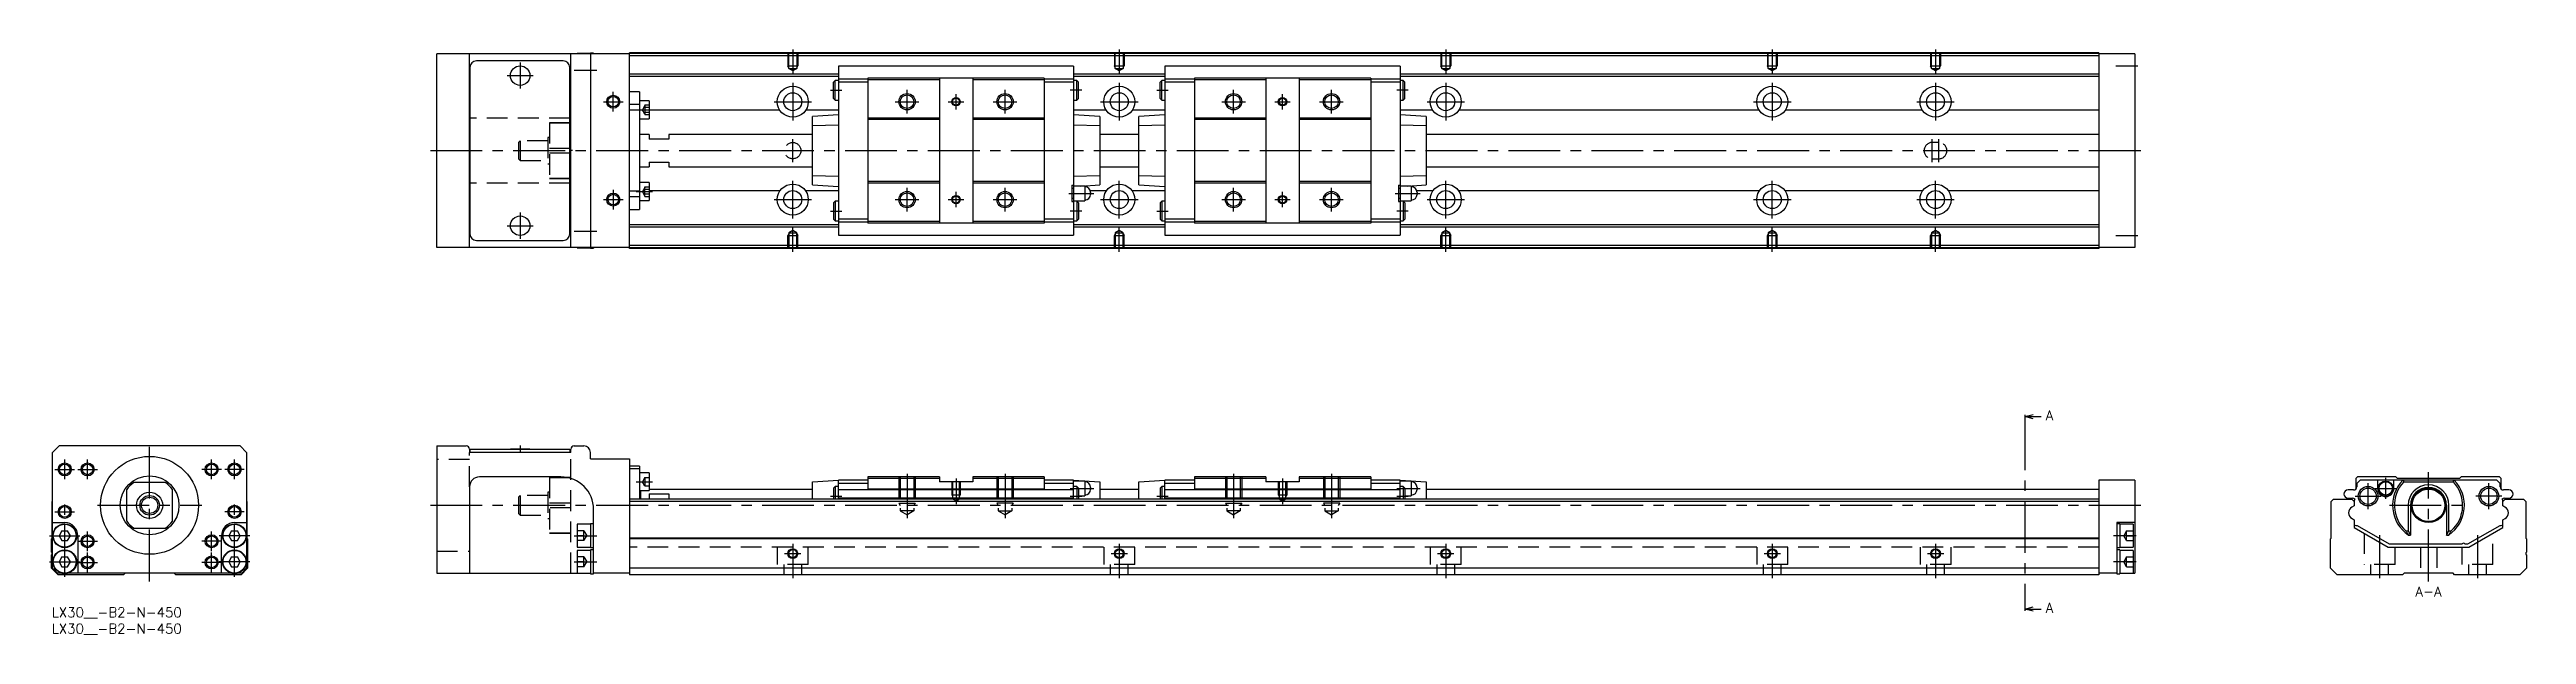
# Model space of a CAD drawing. Extents: x -1 to 758, y -8 to 171.
import ezdxf

# ---------------------------------------------------------------- set-up
doc = ezdxf.new("R2010")
doc.units = 0
doc.header["$LTSCALE"] = 0.5
doc.linetypes.add('CENTER', pattern=[50.8, 31.75, -6.35, 6.35, -6.35])
doc.linetypes.add('DASHED', pattern=[19.05, 12.7, -6.35])
for name, color, linetype in [('MSM_CENTER', 1, 'CENTER'), ('MSM_CONTINUOUS', 7, 'CONTINUOUS'), ('MSM_DASHED', 4, 'DASHED'), ('MSM_NARROW', 5, 'CONTINUOUS'), ('MSM_PART_NUMBER', 7, 'CONTINUOUS')]:
    doc.layers.add(name, color=color, linetype=linetype)
doc.styles.get("Standard").update_dxf_attribs({"font": 'txt.shx', "height": 3, "bigfont": 'bigfont.shx'})

# ---------------------------------------------------------------- blocks, each defined once
blk = doc.blocks.new('*U2')
at = {"layer": 'MSM_PART_NUMBER'}
blk.add_text('LX30__-B2-N-450', height=3, dxfattribs=at).set_placement((0, -3))
blk = doc.blocks.new('*U3')
at = {"layer": 'MSM_PART_NUMBER'}
blk.add_text('LX30__-B2-N-450', height=3, dxfattribs=at).set_placement((0, -8))

msp = doc.modelspace()

# ---------------------------------------------------------------- linework, layer by layer
at = {"layer": 'MSM_CENTER'}
for p, q in [((143.5, 167), (143.5, 159)), ((227, 171), (227, 163.49)), ((327, 171), (327, 163.49)), ((427, 171), (427, 163.49)), ((527, 171), (527, 163.49)), ((577, 171), (577, 163.49)), ((139.5, 163), (147.5, 163)), ((160, 164.7), (167, 164.7)), ((227, 160.75), (227, 149.25)), ((327, 160.75), (327, 149.25)), ((427, 160.75), (427, 149.25)), ((527, 160.75), (527, 149.25)), ((577, 160.75), (577, 149.25)), ((632.25, 166), (639, 166)), ((169, 155), (175, 155)), ((172, 152), (172, 158)), ((179, 152.55), (184, 152.55)), ((221.25, 155), (232.75, 155)), ((238.5, 158.5), (242, 158.5)), ((258.37, 155), (265.62, 155)), ((262, 151.37), (262, 158.62)), ((274.63, 155), (279.36, 155)), ((277, 152.63), (277, 157.36)), ((288.37, 155), (295.62, 155)), ((292, 151.37), (292, 158.62)), ((315.5, 158.5), (312, 158.5)), ((321.25, 155), (332.75, 155)), ((338.5, 158.5), (342, 158.5)), ((358.37, 155), (365.62, 155)), ((362, 151.37), (362, 158.62)), ((374.63, 155), (379.36, 155)), ((377, 152.63), (377, 157.36)), ((388.37, 155), (395.62, 155)), ((392, 151.37), (392, 158.62)), ((415.5, 158.5), (412, 158.5)), ((421.25, 155), (432.75, 155)), ((521.25, 155), (532.75, 155)), ((571.25, 155), (582.75, 155)), ((116, 140), (640, 140)), ((227, 136.5), (227, 143.5)), ((576, 136.5), (576, 143.5)), ((578, 136.5), (578, 143.5)), ((227, 119.25), (227, 130.75)), ((327, 119.25), (327, 130.75)), ((427, 119.25), (427, 130.75)), ((527, 119.25), (527, 130.75)), ((577, 119.25), (577, 130.75)), ((169, 125), (175, 125)), ((172, 128), (172, 122)), ((179, 127.44), (184, 127.44)), ((221.25, 125), (232.75, 125)), ((238.5, 121.5), (242, 121.5)), ((258.37, 125), (265.62, 125)), ((262, 121.37), (262, 128.62)), ((274.63, 125), (279.36, 125)), ((277, 122.63), (277, 127.36)), ((288.37, 125), (295.62, 125)), ((292, 121.37), (292, 128.62)), ((311.5, 126.9), (319.2, 126.9)), ((315.5, 121.5), (312, 121.5)), ((321.25, 125), (332.75, 125)), ((338.5, 121.5), (342, 121.5)), ((358.37, 125), (365.62, 125)), ((362, 121.37), (362, 128.62)), ((374.63, 125), (379.36, 125)), ((377, 122.63), (377, 127.36)), ((388.37, 125), (395.62, 125)), ((392, 121.37), (392, 128.62)), ((411.5, 126.9), (419.2, 126.9)), ((415.5, 121.5), (412, 121.5)), ((421.25, 125), (432.75, 125)), ((521.25, 125), (532.75, 125)), ((571.25, 125), (582.75, 125)), ((139.5, 117), (147.5, 117)), ((143.5, 121), (143.5, 113)), ((160, 115.3), (167, 115.3)), ((227, 109), (227, 116.51)), ((327, 109), (327, 116.51)), ((427, 109), (427, 116.51)), ((527, 109), (527, 116.51)), ((577, 109), (577, 116.51)), ((632.25, 114), (639, 114)), ((604.38, 58), (604.38, 0)), ((30, 8), (30, 51.5)), ((143.5, 49.6), (143.5, 47.49)), ((1, 42.3), (7, 42.3)), ((4, 39.3), (4, 45.3)), ((8, 42.3), (14, 42.3)), ((11, 39.3), (11, 45.3)), ((52, 42.3), (46, 42.3)), ((49, 39.3), (49, 45.3)), ((59, 42.3), (53, 42.3)), ((56, 39.3), (56, 45.3)), ((179, 38.55), (184, 38.55)), ((262, 41), (262, 27.41)), ((277, 39.5), (277, 31.69)), ((292, 41), (292, 27.41)), ((362, 41), (362, 27.41)), ((377, 39.5), (377, 31.69)), ((392, 41), (392, 27.41)), ((709.5, 30.1), (709.5, 38.1)), ((714.9, 33.25), (714.9, 39.75)), ((728, 8), (728, 41.5)), ((746.5, 30.1), (746.5, 38.1)), ((4, 9.35), (4, 32.3)), ((14, 31.3), (46, 31.3)), ((56, 9.35), (56, 32.3)), ((116, 31.3), (640, 31.3)), ((238.5, 34.1), (242, 34.1)), ((312, 36.5), (319.2, 36.5)), ((312, 34.1), (315.5, 34.1)), ((338.5, 34.1), (342, 34.1)), ((412, 36.5), (419.2, 36.5)), ((412, 34.1), (415.5, 34.1)), ((705.5, 34.1), (713.5, 34.1)), ((711.65, 36.5), (718.15, 36.5)), ((716, 31.3), (740, 31.3)), ((750.5, 34.1), (742.5, 34.1)), ((1, 29.3), (7, 29.3)), ((11, 17.3), (11, 23.3)), ((49, 17.3), (49, 23.3)), ((59, 29.3), (53, 29.3)), ((-0.65, 22), (8.65, 22)), ((8, 20.3), (14, 20.3)), ((11, 10.8), (11, 16.8)), ((52, 20.3), (46, 20.3)), ((49, 10.8), (49, 16.8)), ((60.65, 22), (51.35, 22)), ((160, 22), (167, 22)), ((224.5, 16.5), (229.5, 16.5)), ((227, 19.5), (227, 9)), ((324.5, 16.5), (329.5, 16.5)), ((327, 19.5), (327, 9)), ((424.5, 16.5), (429.5, 16.5)), ((427, 19.5), (427, 9)), ((524.5, 16.5), (529.5, 16.5)), ((527, 19.5), (527, 9)), ((574.5, 16.5), (579.5, 16.5)), ((577, 19.5), (577, 9)), ((638.5, 22), (631.5, 22)), ((713, 22.18), (713, 9)), ((743, 22.18), (743, 9)), ((-0.65, 14), (8.65, 14)), ((8, 13.8), (14, 13.8)), ((52, 13.8), (46, 13.8)), ((60.65, 14), (51.35, 14)), ((160, 14), (167, 14)), ((638.5, 14), (631.5, 14))]:
    msp.add_line(p, q, dxfattribs=at)
at = {"layer": 'MSM_CONTINUOUS'}
for p, q in [((118, 110.3), (118, 169.7)), ((177, 169.7), (118, 169.7)), ((128, 110.3), (128, 169.7)), ((156.7, 167.5), (130.1, 167.5)), ((159, 110.3), (159, 169.7)), ((161, 169.75), (161, 169.7)), ((165, 169.75), (161, 169.75)), ((166, 169.9), (165, 169.9)), ((165, 169.9), (165, 110.1)), ((166, 169.9), (166, 169.7)), ((627, 170), (177, 170)), ((177, 110), (177, 170)), ((627, 169.8), (177, 169.8)), ((627, 169.1), (177, 169.1)), ((627, 170), (627, 110)), ((638, 169.7), (627, 169.7)), ((638, 169.7), (638, 110.3)), ((128.1, 165.5), (128.1, 114.5)), ((158.7, 114.5), (158.7, 165.5)), ((241, 163.45), (177, 163.45)), ((241, 162.75), (177, 162.75)), ((240, 161.5), (239.5, 161)), ((239.5, 156), (239.5, 161)), ((241, 161.5), (240, 161.5)), ((240, 155.5), (240, 161.5)), ((313, 165.9), (241, 165.9)), ((241, 165.9), (241, 114.1)), ((250, 161.95), (241, 161.95)), ((250, 160.95), (241, 160.95)), ((304, 162.25), (250, 162.25)), ((250, 162.25), (250, 117.75)), ((271.9, 161.75), (250, 161.75)), ((271.9, 162.25), (271.9, 117.75)), ((282.1, 162.25), (282.1, 117.75)), ((304, 161.75), (282.1, 161.75)), ((304, 162.25), (304, 117.75)), ((313, 161.95), (304, 161.95)), ((313, 160.95), (304, 160.95)), ((313, 165.9), (313, 114.1)), ((341, 163.45), (313, 163.45)), ((341, 162.75), (313, 162.75)), ((314, 161.5), (313, 161.5)), ((314.5, 161), (314, 161.5)), ((314, 155.5), (314, 161.5)), ((314.5, 156), (314.5, 161)), ((340, 161.5), (339.5, 161)), ((339.5, 156), (339.5, 161)), ((341, 161.5), (340, 161.5)), ((340, 155.5), (340, 161.5)), ((413, 165.9), (341, 165.9)), ((341, 165.9), (341, 114.1)), ((350, 161.95), (341, 161.95)), ((350, 160.95), (341, 160.95)), ((404, 162.25), (350, 162.25)), ((350, 162.25), (350, 117.75)), ((371.9, 161.75), (350, 161.75)), ((371.9, 162.25), (371.9, 117.75)), ((382.1, 162.25), (382.1, 117.75)), ((404, 161.75), (382.1, 161.75)), ((404, 162.25), (404, 117.75)), ((413, 161.95), (404, 161.95)), ((413, 160.95), (404, 160.95)), ((413, 165.9), (413, 114.1)), ((627, 163.45), (413, 163.45)), ((627, 162.75), (413, 162.75)), ((414, 161.5), (413, 161.5)), ((414.5, 161), (414, 161.5)), ((414, 155.5), (414, 161.5)), ((414.5, 156), (414.5, 161)), ((128, 158.2), (128.1, 158.2)), ((158.7, 158.2), (159, 158.2)), ((180, 158), (177, 158)), ((180, 154.13), (177, 154.13)), ((180, 152.38), (177, 152.38)), ((180, 158), (180, 122)), ((183, 155.3), (180, 155.3)), ((183, 155.3), (183, 149.8)), ((223.05, 152.36), (183, 152.36)), ((241, 152.36), (230.95, 152.36)), ((239.5, 156), (240, 155.5)), ((240, 155.5), (241, 155.5)), ((313, 155.5), (314, 155.5)), ((323.05, 152.36), (313, 152.36)), ((314, 155.5), (314.5, 156)), ((341, 152.36), (330.95, 152.36)), ((339.5, 156), (340, 155.5)), ((340, 155.5), (341, 155.5)), ((413, 155.5), (414, 155.5)), ((423.05, 152.36), (413, 152.36)), ((414, 155.5), (414.5, 156)), ((523.05, 152.36), (430.95, 152.36)), ((573.05, 152.36), (530.95, 152.36)), ((627, 152.36), (580.95, 152.36)), ((128.1, 150), (128, 150)), ((159, 150), (158.7, 150)), ((159, 148.5), (158.7, 148.5)), ((159, 148.47), (158.7, 148.47)), ((180, 149.8), (183, 149.8)), ((183, 145), (180, 145)), ((183, 145), (183, 143.5)), ((189, 145), (189, 143.5)), ((233, 145), (189, 145)), ((241, 151), (233, 150.47)), ((233, 129.53), (233, 150.47)), ((241, 147.86), (233, 147.6)), ((271.9, 150), (250, 150)), ((271.9, 149.5), (250, 149.5)), ((304, 150), (282.1, 150)), ((304, 149.5), (282.1, 149.5)), ((321, 150.47), (313, 151)), ((321, 147.6), (313, 147.86)), ((321, 150.47), (321, 129.53)), ((333, 145), (321, 145)), ((341, 151), (333, 150.47)), ((333, 129.53), (333, 150.47)), ((341, 147.86), (333, 147.6)), ((371.9, 150), (350, 150)), ((371.9, 149.5), (350, 149.5)), ((404, 150), (382.1, 150)), ((404, 149.5), (382.1, 149.5)), ((421, 150.47), (413, 151)), ((421, 147.6), (413, 147.86)), ((421, 150.47), (421, 129.53)), ((627, 145), (421, 145)), ((158.7, 140.72), (159, 140.72)), ((159, 139.28), (158.7, 139.28)), ((189, 143.5), (183, 143.5)), ((128.1, 130), (128, 130)), ((159, 131.53), (158.7, 131.53)), ((159, 131.5), (158.7, 131.5)), ((159, 130), (158.7, 130)), ((180, 135), (183, 135)), ((183, 130.19), (180, 130.19)), ((183, 136.5), (189, 136.5)), ((183, 136.5), (183, 135)), ((183, 130.19), (183, 124.69)), ((189, 136.5), (189, 135)), ((189, 135), (233, 135)), ((233, 132.4), (241, 132.14)), ((233, 129.53), (241, 129)), ((271.9, 130.5), (250, 130.5)), ((271.9, 130), (250, 130)), ((304, 130.5), (282.1, 130.5)), ((304, 130), (282.1, 130)), ((312.5, 129.4), (312.5, 124.4)), ((312.5, 129.4), (313, 129.4)), ((313, 132.14), (321, 132.4)), ((316.45, 129.15), (313, 129.15)), ((315.26, 129.15), (321, 129.53)), ((316.45, 129.15), (316.45, 124.65)), ((321, 135), (333, 135)), ((333, 132.4), (341, 132.14)), ((333, 129.53), (341, 129)), ((371.9, 130.5), (350, 130.5)), ((371.9, 130), (350, 130)), ((404, 130.5), (382.1, 130.5)), ((404, 130), (382.1, 130)), ((412.5, 129.4), (412.5, 124.4)), ((412.5, 129.4), (413, 129.4)), ((413, 132.14), (421, 132.4)), ((416.45, 129.15), (413, 129.15)), ((415.26, 129.15), (421, 129.53)), ((416.45, 129.15), (416.45, 124.65)), ((421, 135), (627, 135)), ((128.1, 121.8), (128, 121.8)), ((159, 121.8), (158.7, 121.8)), ((180, 127.62), (177, 127.62)), ((180, 125.87), (177, 125.87)), ((177, 122), (180, 122)), ((180, 124.69), (183, 124.69)), ((223.05, 127.64), (183, 127.64)), ((241, 127.64), (230.95, 127.64)), ((240, 124.5), (239.5, 124)), ((239.5, 124), (239.5, 119)), ((240, 124.5), (240, 118.5)), ((241, 124.5), (240, 124.5)), ((313, 128.4), (312.5, 128.4)), ((312.5, 125.4), (313, 125.4)), ((312.5, 124.4), (313, 124.4)), ((313, 124.65), (316.45, 124.65)), ((314, 124.5), (313, 124.5)), ((314, 124.5), (314, 118.5)), ((314.5, 124), (314, 124.5)), ((314.5, 124), (314.5, 119)), ((323.05, 127.64), (318.14, 127.64)), ((318.2, 127.2), (318.2, 126.6)), ((341, 127.64), (330.95, 127.64)), ((340, 124.5), (339.5, 124)), ((339.5, 124), (339.5, 119)), ((340, 124.5), (340, 118.5)), ((341, 124.5), (340, 124.5)), ((413, 128.4), (412.5, 128.4)), ((412.5, 125.4), (413, 125.4)), ((412.5, 124.4), (413, 124.4)), ((413, 124.65), (416.45, 124.65)), ((414, 124.5), (413, 124.5)), ((414, 124.5), (414, 118.5)), ((414.5, 124), (414, 124.5)), ((414.5, 124), (414.5, 119)), ((423.05, 127.64), (418.14, 127.64)), ((418.2, 127.2), (418.2, 126.6)), ((523.05, 127.64), (430.95, 127.64)), ((573.05, 127.64), (530.95, 127.64)), ((627, 127.64), (580.95, 127.64)), ((241, 117.25), (177, 117.25)), ((241, 116.55), (177, 116.55)), ((239.5, 119), (240, 118.5)), ((240, 118.5), (241, 118.5)), ((250, 119.05), (241, 119.05)), ((250, 118.05), (241, 118.05)), ((241, 114.1), (313, 114.1)), ((271.9, 118.25), (250, 118.25)), ((304, 117.75), (250, 117.75)), ((304, 118.25), (282.1, 118.25)), ((313, 119.05), (304, 119.05)), ((313, 118.05), (304, 118.05)), ((313, 118.5), (314, 118.5)), ((341, 117.25), (313, 117.25)), ((341, 116.55), (313, 116.55)), ((314, 118.5), (314.5, 119)), ((339.5, 119), (340, 118.5)), ((340, 118.5), (341, 118.5)), ((350, 119.05), (341, 119.05)), ((350, 118.05), (341, 118.05)), ((341, 114.1), (413, 114.1)), ((371.9, 118.25), (350, 118.25)), ((404, 117.75), (350, 117.75)), ((404, 118.25), (382.1, 118.25)), ((413, 119.05), (404, 119.05)), ((413, 118.05), (404, 118.05)), ((413, 118.5), (414, 118.5)), ((627, 117.25), (413, 117.25)), ((627, 116.55), (413, 116.55)), ((414, 118.5), (414.5, 119)), ((177, 110.3), (118, 110.3)), ((130.1, 112.5), (156.7, 112.5)), ((161, 110.3), (161, 110.25)), ((161, 110.25), (165, 110.25)), ((165, 110.1), (166, 110.1)), ((166, 110.3), (166, 110.1)), ((627, 110.9), (177, 110.9)), ((627, 110.2), (177, 110.2)), ((627, 110), (177, 110)), ((638, 110.3), (627, 110.3)), ((604.38, 58.5), (606.88, 59.17)), ((604.38, 59), (604.38, 58)), ((606.88, 57.83), (604.38, 58.5)), ((604.38, 58.5), (609.38, 58.5)), ((2.3, 49.5), (0.3, 47.5)), ((0.3, 12), (0.3, 47.5)), ((57.7, 49.5), (2.3, 49.5)), ((59.7, 47.5), (57.7, 49.5)), ((59.7, 47.5), (59.7, 12)), ((118, 49.5), (118, 10.5)), ((118, 49.5), (127, 49.5)), ((128, 48.5), (128, 47.5)), ((159, 47.5), (128, 47.5)), ((128.1, 48.5), (128.1, 47.5)), ((128.1, 48.5), (158.7, 48.5)), ((140.5, 48.6), (146.5, 48.6)), ((140.5, 48.6), (140.5, 48.5)), ((146.5, 48.5), (146.5, 48.6)), ((158.7, 48.5), (158.7, 47.5)), ((159, 47.5), (159, 48.5)), ((160, 49.5), (163, 49.5)), ((165, 45.5), (165, 47.5)), ((34.82, 38.3), (25.18, 38.3)), ((156, 40), (131, 40)), ((165, 45.5), (177, 45.5)), ((177, 45.5), (177, 10)), ((180, 43.3), (177, 43.3)), ((180, 42.45), (177, 42.45)), ((180, 43.3), (180, 33.2)), ((183, 41.3), (180, 41.3)), ((183, 41.3), (183, 35.8)), ((233, 38.5), (241, 39)), ((233, 33.2), (233, 38.5)), ((250, 39), (241, 39)), ((241, 33.2), (241, 39)), ((250, 38), (241, 38)), ((250, 40), (250, 36.29)), ((271.9, 40), (250, 40)), ((271.9, 39.5), (250, 39.5)), ((271.9, 40), (271.9, 38.5)), ((282.1, 38.5), (271.9, 38.5)), ((304, 40), (282.1, 40)), ((282.1, 40), (282.1, 38.5)), ((304, 39.5), (282.1, 39.5)), ((304, 40), (304, 36.29)), ((313, 39), (304, 39)), ((313, 38), (304, 38)), ((313, 39), (321, 38.5)), ((313, 33.2), (313, 39)), ((316.45, 38.75), (313, 38.75)), ((316.45, 38.75), (316.45, 34.25)), ((321, 38.5), (321, 33.2)), ((333, 38.5), (341, 39)), ((333, 33.2), (333, 38.5)), ((350, 39), (341, 39)), ((341, 33.2), (341, 39)), ((350, 38), (341, 38)), ((350, 40), (350, 36.29)), ((371.9, 40), (350, 40)), ((371.9, 39.5), (350, 39.5)), ((371.9, 40), (371.9, 38.5)), ((382.1, 38.5), (371.9, 38.5)), ((404, 40), (382.1, 40)), ((382.1, 40), (382.1, 38.5)), ((404, 39.5), (382.1, 39.5)), ((404, 40), (404, 36.29)), ((413, 39), (404, 39)), ((413, 38), (404, 38)), ((413, 39), (421, 38.5)), ((413, 33.2), (413, 39)), ((416.45, 38.75), (413, 38.75)), ((416.45, 38.75), (416.45, 34.25)), ((421, 38.5), (421, 33.2)), ((627, 39), (627, 10)), ((638, 39), (627, 39)), ((638, 39), (638, 10.5)), ((706.25, 40), (705.75, 39.5)), ((705.75, 39.5), (705.75, 36.29)), ((707.05, 39), (706.05, 38)), ((706.05, 38), (706.05, 37)), ((718, 40), (706.25, 40)), ((748.95, 39), (707.05, 39)), ((712.4, 39), (712.4, 36.5)), ((717.4, 36.5), (717.4, 39)), ((718.5, 39.5), (718, 40)), ((737.5, 39.5), (718.5, 39.5)), ((720.14, 39), (720.4, 38.5)), ((720.4, 38.5), (735.6, 38.5)), ((735.6, 38.5), (735.86, 39)), ((738, 40), (737.5, 39.5)), ((749.75, 40), (738, 40)), ((749.95, 38), (748.95, 39)), ((750.25, 39.5), (749.75, 40)), ((749.95, 37), (749.95, 38)), ((750.25, 36.29), (750.25, 39.5)), ((0.2, 32.5), (0.3, 32.6)), ((0.2, 21.2), (0.2, 32.5)), ((23, 26.48), (23, 36.12)), ((37, 26.48), (37, 36.12)), ((59.7, 32.6), (59.8, 32.5)), ((59.8, 32.5), (59.8, 21.2)), ((128, 37), (128, 10.5)), ((627, 33.2), (177, 33.2)), ((627, 32.5), (177, 32.5)), ((180, 35.8), (183, 35.8)), ((180.5, 33.2), (180.5, 35.8)), ((183, 36.3), (233, 36.3)), ((183, 34.87), (189, 34.87)), ((183, 34.87), (183, 33.2)), ((189, 34.87), (189, 33.2)), ((240, 37.1), (239.5, 36.6)), ((239.5, 36.6), (239.5, 33.2)), ((241, 37.1), (240, 37.1)), ((240, 37.1), (240, 33.2)), ((313, 36), (241, 36)), ((313, 33.5), (241, 33.5)), ((304, 36.29), (250, 36.29)), ((314, 37.1), (313, 37.1)), ((314.5, 36.6), (314, 37.1)), ((314, 37.1), (314, 33.2)), ((314.5, 36.6), (314.5, 33.2)), ((314.5, 34.25), (316.45, 34.25)), ((318.2, 36.8), (318.2, 36.2)), ((321, 36.3), (333, 36.3)), ((340, 37.1), (339.5, 36.6)), ((339.5, 36.6), (339.5, 33.2)), ((341, 37.1), (340, 37.1)), ((340, 37.1), (340, 33.2)), ((413, 36), (341, 36)), ((413, 33.5), (341, 33.5)), ((404, 36.29), (350, 36.29)), ((414, 37.1), (413, 37.1)), ((414.5, 36.6), (414, 37.1)), ((414, 37.1), (414, 33.2)), ((414.5, 36.6), (414.5, 33.2)), ((414.5, 34.25), (416.45, 34.25)), ((418.2, 36.8), (418.2, 36.2)), ((421, 36.3), (627, 36.3)), ((698.2, 32.5), (698.9, 33.2)), ((698.2, 21.2), (698.2, 32.5)), ((698.9, 33.2), (704.55, 33.2)), ((705.05, 36), (703.35, 36)), ((703.35, 33.5), (704.75, 33.5)), ((705.25, 31.15), (704.5, 30.72)), ((704.55, 33.2), (705.25, 32.5)), ((705.2, 32.7), (705.2, 32.55)), ((705.25, 32.5), (705.25, 31.15)), ((721.74, 31.3), (721.74, 23.45)), ((722.5, 31.3), (722.5, 22.2)), ((733.5, 31.3), (733.5, 22.2)), ((734.26, 23.45), (734.26, 31.3)), ((750.75, 32.5), (751.45, 33.2)), ((750.75, 32.5), (750.8, 32.55)), ((750.75, 31.15), (750.75, 32.5)), ((750.75, 31.15), (750.75, 32.5)), ((751.4, 30.78), (750.75, 31.15)), ((751.4, 30.78), (750.75, 31.15)), ((750.8, 32.55), (750.8, 32.7)), ((752.65, 36), (750.95, 36)), ((751.25, 33.5), (752.65, 33.5)), ((751.45, 33.2), (757.1, 33.2)), ((757.1, 33.2), (757.8, 32.5)), ((757.8, 32.5), (757.8, 21.2)), ((0.3, 26), (4, 26)), ((3.13, 23.5), (2.27, 22)), ((3.13, 23.5), (4.87, 23.5)), ((5.73, 22), (4.87, 23.5)), ((25.18, 24.3), (34.82, 24.3)), ((55.13, 23.5), (54.27, 22)), ((55.13, 23.5), (56.87, 23.5)), ((56, 26), (59.7, 26)), ((57.73, 22), (56.87, 23.5)), ((165, 25.5), (161, 25.5)), ((161, 25.5), (161, 18.5)), ((166, 25.65), (165, 25.65)), ((165, 25.65), (165, 18.35)), ((166, 10.35), (166, 30)), ((638, 26), (632.5, 26)), ((632.5, 26), (632.5, 10.35)), ((633.5, 25.65), (632.5, 25.65)), ((633.5, 25.65), (633.5, 18.35)), ((637.5, 25.5), (633.5, 25.5)), ((637.5, 25.5), (637.5, 18.5)), ((704.6, 27.22), (705.25, 26.85)), ((705.25, 26.85), (705.25, 24.5)), ((705.25, 24.5), (715.64, 18.5)), ((705.7, 25.16), (706.1, 25.16)), ((706.1, 25.16), (715.91, 19.5)), ((721.07, 23.45), (721.74, 23.45)), ((721.74, 23.45), (722.5, 22.2)), ((733.5, 22.2), (734.26, 23.45)), ((734.26, 23.45), (734.93, 23.45)), ((740.09, 19.5), (749.9, 25.16)), ((740.36, 18.5), (750.75, 24.5)), ((749.9, 25.16), (750.3, 25.16)), ((750.75, 26.85), (751.5, 27.28)), ((750.75, 26.85), (751.5, 27.28)), ((750.75, 25.45), (750.75, 26.85)), ((750.75, 24.5), (750.75, 26.85)), ((0, 21), (0.2, 21.2)), ((0, 16.9), (0, 21)), ((0, 12), (0, 16.1)), ((2.27, 22), (3.13, 20.5)), ((3.13, 15.5), (2.27, 14)), ((3.13, 20.5), (4.87, 20.5)), ((3.13, 15.5), (4.87, 15.5)), ((4.87, 20.5), (5.73, 22)), ((5.73, 14), (4.87, 15.5)), ((8, 22), (8, 10.5)), ((52, 10.5), (52, 22)), ((54.27, 22), (55.13, 20.5)), ((55.13, 15.5), (54.27, 14)), ((55.13, 20.5), (56.87, 20.5)), ((55.13, 15.5), (56.87, 15.5)), ((56.87, 20.5), (57.73, 22)), ((57.73, 14), (56.87, 15.5)), ((59.8, 21.2), (60, 21)), ((60, 21), (60, 12)), ((161, 18.5), (165, 18.5)), ((165, 17.5), (161, 17.5)), ((161, 17.5), (161, 10.5)), ((165, 18.35), (166, 18.35)), ((166, 17.65), (165, 17.65)), ((165, 17.65), (165, 10.35)), ((627, 21.2), (177, 21.2)), ((627, 21), (177, 21)), ((632.5, 18.35), (633.5, 18.35)), ((633.5, 17.65), (632.5, 17.65)), ((633.5, 18.5), (637.5, 18.5)), ((633.5, 17.65), (633.5, 10.35)), ((637.5, 17.5), (633.5, 17.5)), ((637.5, 17.5), (637.5, 10.5)), ((698, 21), (698.2, 21.2)), ((698, 12), (698, 21)), ((715.64, 18.5), (740.36, 18.5)), ((715.91, 19.5), (738.35, 19.5)), ((721.82, 22.2), (722.5, 22.2)), ((733.5, 22.2), (734.18, 22.2)), ((739.15, 19.5), (740.09, 19.5)), ((757.8, 21.2), (758, 21)), ((758, 21), (758, 16.9)), ((758, 16.1), (758, 12)), ((2, 10), (0, 12)), ((1.8, 10.5), (0.3, 12)), ((2.96, 10.5), (1.8, 10.5)), ((22, 10), (2, 10)), ((2.27, 14), (3.13, 12.5)), ((3.13, 12.5), (4.87, 12.5)), ((4.87, 12.5), (5.73, 14)), ((54.96, 10.5), (5.04, 10.5)), ((22.5, 10.5), (22, 10)), ((38, 10), (37.5, 10.5)), ((58, 10), (38, 10)), ((54.27, 14), (55.13, 12.5)), ((55.13, 12.5), (56.87, 12.5)), ((56.87, 12.5), (57.73, 14)), ((58.2, 10.5), (57.04, 10.5)), ((60, 12), (58, 10)), ((59.7, 12), (58.2, 10.5)), ((118, 10.5), (165, 10.5)), ((165, 10.35), (166, 10.35)), ((177, 10.5), (166, 10.5)), ((627, 12), (177, 12)), ((627, 10), (177, 10)), ((632.5, 10.5), (627, 10.5)), ((632.5, 10.35), (633.5, 10.35)), ((633.5, 10.5), (638, 10.5)), ((700, 10), (698, 12)), ((720, 10), (700, 10)), ((720.5, 10.5), (720, 10)), ((735.5, 10.5), (720.5, 10.5)), ((736, 10), (735.5, 10.5)), ((756, 10), (736, 10)), ((758, 12), (756, 10)), ((604.38, -0.5), (606.88, 0.17)), ((604.38, 0), (604.38, -1)), ((606.88, -1.17), (604.38, -0.5)), ((604.38, -0.5), (609.38, -0.5))]:
    msp.add_line(p, q, dxfattribs=at)
for centre, radius in [((143.5, 163), 3), ((227, 155), 4.75), ((327, 155), 4.75), ((427, 155), 4.75), ((527, 155), 4.75), ((577, 155), 4.75), ((172, 155), 1.62), ((227, 155), 2.75), ((262, 155), 2.07), ((277, 155), 1.06), ((292, 155), 2.07), ((327, 155), 2.75), ((362, 155), 2.07), ((377, 155), 1.06), ((392, 155), 2.07), ((427, 155), 2.75), ((527, 155), 2.75), ((577, 155), 2.75), ((227, 125), 4.75), ((327, 125), 4.75), ((427, 125), 4.75), ((527, 125), 4.75), ((577, 125), 4.75), ((172, 125), 1.62), ((227, 125), 2.75), ((262, 125), 2.07), ((277, 125), 1.06), ((292, 125), 2.07), ((327, 125), 2.75), ((362, 125), 2.07), ((377, 125), 1.06), ((392, 125), 2.07), ((427, 125), 2.75), ((527, 125), 2.75), ((577, 125), 2.75), ((143.5, 117), 3), ((30, 31.3), 15), ((4, 42.3), 1.62), ((11, 42.3), 1.62), ((30, 31.3), 9), ((49, 42.3), 1.62), ((56, 42.3), 1.62), ((714.9, 36.5), 2.25), ((714.9, 36.5), 2.05), ((4, 29.3), 1.62), ((30, 31.3), 4), ((30, 31.3), 3), ((30, 31.3), 2.5), ((56, 29.3), 1.62), ((709.5, 34.1), 3), ((709.5, 34.1), 2.5), ((728, 31.3), 5.3), ((728, 31.3), 5), ((746.5, 34.1), 3), ((746.5, 34.1), 2.5), ((4, 22), 3.65), ((4, 22), 3.5), ((56, 22), 3.65), ((56, 22), 3.5), ((4, 14), 3.65), ((4, 14), 3.5), ((11, 20.3), 1.62), ((11, 13.8), 1.62), ((49, 20.3), 1.62), ((49, 13.8), 1.62), ((56, 14), 3.65), ((56, 14), 3.5), ((227, 16.5), 1.23), ((327, 16.5), 1.23), ((427, 16.5), 1.23), ((527, 16.5), 1.23), ((577, 16.5), 1.23)]:
    msp.add_circle(centre, radius, dxfattribs=at)
for centre, radius, start, end in [((130.1, 165.5), 2, 90, 180), ((156.7, 165.5), 2, 0, 90), ((316.45, 127.2), 1.75, 0, 90), ((316.45, 126.6), 1.75, 270, 0), ((416.45, 127.2), 1.75, 0, 90), ((416.45, 126.6), 1.75, 270, 0), ((130.1, 114.5), 2, 180, 270), ((156.7, 114.5), 2, 270, 0), ((127, 48.5), 1, 0, 90), ((160, 48.5), 1, 90, 180), ((163, 47.5), 2, 0, 90), ((30, 31.3), 8.5, 124.56032, 145.43968), ((30, 31.3), 8.5, 34.56032, 55.43968), ((131, 37), 3, 90, 180), ((156, 30), 10, 0, 90), ((316.45, 36.8), 1.75, 0, 90), ((416.45, 36.8), 1.75, 0, 90), ((728, 31.3), 11, 135.573, 235.81959), ((728, 31.3), 10.47, 136.57129, 228.55525), ((728, 31.3), 11, 304.18041, 44.427), ((728, 31.3), 10.47, 311.44475, 43.42871), ((316.45, 36.2), 1.75, 270, 0), ((416.45, 36.2), 1.75, 270, 0), ((703.35, 34.75), 1.25, 90, 270), ((705.65, 28.85), 2.2, 121.45533, 176.01903), ((704.75, 32.5), 1, 41.23398, 90), ((705.05, 37), 1, 270, 0), ((705.7, 32.7), 0.5, 113.32535, 180), ((714.9, 36.5), 2.5, 180, 0), ((728, 31.3), 6.26, 0, 180), ((728, 31.3), 5.5, 0, 180), ((750.95, 37), 1, 180, 270), ((751.25, 32.5), 1, 90, 138.76602), ((750.3, 32.7), 0.5, 0, 66.67465), ((750.35, 28.85), 2.2, 3.98097, 61.45517), ((752.65, 34.75), 1.25, 270, 90), ((4, 22), 4, 0, 90), ((30, 31.3), 8.5, 214.56032, 235.43968), ((30, 31.3), 8.5, 304.56032, 325.43968), ((56, 22), 4, 90, 180), ((705.65, 29.15), 2.2, 183.98097, 241.45517), ((705.7, 25.66), 0.5, 205.84193, 270), ((729, 27.35), 8.83, 206.14749, 215.62533), ((727, 27.35), 8.84, 324.37545, 333.85173), ((750.3, 25.66), 0.5, 270, 334.15807), ((750.35, 29.15), 2.2, 301.45533, 356.01903), ((750.35, 29.15), 2.2, 301.45533, 356.01903), ((-0.3, 16.5), 0.5, 306.8699, 53.1301), ((738.75, 19.2), 0.5, 36.8699, 143.1301), ((758.3, 16.5), 0.5, 126.8699, 233.1301), ((2.3, 12.5), 2, 216.8699, 233.1301), ((57.7, 12.5), 2, 306.8699, 323.1301)]:
    msp.add_arc(centre, radius, start, end, dxfattribs=at)
at = {"layer": 'MSM_DASHED'}
for p, q in [((225.5, 170), (225.5, 166)), ((225.77, 165.2), (225.77, 170)), ((228.23, 170), (228.23, 165.2)), ((228.5, 170), (228.5, 166)), ((325.5, 170), (325.5, 166)), ((325.77, 165.2), (325.77, 170)), ((328.23, 170), (328.23, 165.2)), ((328.5, 170), (328.5, 166)), ((425.5, 170), (425.5, 166)), ((425.77, 165.2), (425.77, 170)), ((428.23, 170), (428.23, 165.2)), ((428.5, 170), (428.5, 166)), ((525.5, 170), (525.5, 166)), ((525.77, 165.2), (525.77, 170)), ((528.23, 170), (528.23, 165.2)), ((528.5, 170), (528.5, 166)), ((575.5, 170), (575.5, 166)), ((575.77, 165.2), (575.77, 170)), ((578.23, 170), (578.23, 165.2)), ((578.5, 170), (578.5, 166)), ((225.77, 165.53), (225.5, 166)), ((225.5, 166), (228.5, 166)), ((225.77, 165.2), (228.23, 165.2)), ((227, 164.49), (225.77, 165.2)), ((228.23, 165.2), (227, 164.49)), ((228.23, 165.53), (228.5, 166)), ((325.77, 165.53), (325.5, 166)), ((325.5, 166), (328.5, 166)), ((325.77, 165.2), (328.23, 165.2)), ((327, 164.49), (325.77, 165.2)), ((328.23, 165.2), (327, 164.49)), ((328.23, 165.53), (328.5, 166)), ((425.77, 165.53), (425.5, 166)), ((425.5, 166), (428.5, 166)), ((425.77, 165.2), (428.23, 165.2)), ((427, 164.49), (425.77, 165.2)), ((428.23, 165.2), (427, 164.49)), ((428.23, 165.53), (428.5, 166)), ((525.77, 165.53), (525.5, 166)), ((525.5, 166), (528.5, 166)), ((525.77, 165.2), (528.23, 165.2)), ((527, 164.49), (525.77, 165.2)), ((528.23, 165.2), (527, 164.49)), ((528.23, 165.53), (528.5, 166)), ((575.77, 165.53), (575.5, 166)), ((575.5, 166), (578.5, 166)), ((575.77, 165.2), (578.23, 165.2)), ((577, 164.49), (575.77, 165.2)), ((578.23, 165.2), (577, 164.49)), ((578.23, 165.53), (578.5, 166)), ((181.7, 153.8), (180.98, 152.55)), ((181.7, 151.3), (180.98, 152.55)), ((181.7, 154), (183, 154)), ((181.7, 154), (181.7, 151.11)), ((181.7, 153.28), (183, 153.28)), ((181.7, 151.83), (183, 151.83)), ((158.7, 150), (128.1, 150)), ((152.5, 148.5), (152.5, 131.5)), ((158.7, 148.5), (152.5, 148.5)), ((158.7, 148.47), (152.5, 148.47)), ((181.7, 151.11), (183, 151.11)), ((143.5, 143), (143, 142.5)), ((143, 142.5), (143, 137.5)), ((143, 137.5), (143.5, 137)), ((143.5, 143), (143.5, 137)), ((152, 143), (143.5, 143)), ((143.5, 137), (152, 137)), ((152, 144), (152, 136)), ((152.5, 144), (152, 144)), ((152.5, 140.72), (158.7, 140.72)), ((158.7, 139.28), (152.5, 139.28)), ((159.5, 140), (159, 140)), ((578, 142.5), (576, 142.5)), ((576, 137.5), (578, 137.5)), ((158.7, 130), (128.1, 130)), ((152, 136), (152.5, 136)), ((152.5, 131.53), (158.7, 131.53)), ((152.5, 131.5), (158.7, 131.5)), ((181.7, 128.69), (180.98, 127.44)), ((181.7, 126.19), (180.98, 127.44)), ((181.7, 128.89), (183, 128.89)), ((181.7, 126), (181.7, 128.89)), ((181.7, 128.17), (183, 128.17)), ((181.7, 126.72), (183, 126.72)), ((181.7, 126), (183, 126)), ((225.77, 114.47), (225.5, 114)), ((225.5, 110), (225.5, 114)), ((225.5, 114), (228.5, 114)), ((227, 115.51), (225.77, 114.8)), ((225.77, 114.8), (225.77, 110)), ((225.77, 114.8), (228.23, 114.8)), ((228.23, 114.8), (227, 115.51)), ((228.23, 110), (228.23, 114.8)), ((228.23, 114.47), (228.5, 114)), ((228.5, 110), (228.5, 114)), ((325.77, 114.47), (325.5, 114)), ((325.5, 110), (325.5, 114)), ((325.5, 114), (328.5, 114)), ((327, 115.51), (325.77, 114.8)), ((325.77, 114.8), (325.77, 110)), ((325.77, 114.8), (328.23, 114.8)), ((328.23, 114.8), (327, 115.51)), ((328.23, 110), (328.23, 114.8)), ((328.23, 114.47), (328.5, 114)), ((328.5, 110), (328.5, 114)), ((425.77, 114.47), (425.5, 114)), ((425.5, 110), (425.5, 114)), ((425.5, 114), (428.5, 114)), ((427, 115.51), (425.77, 114.8)), ((425.77, 114.8), (425.77, 110)), ((425.77, 114.8), (428.23, 114.8)), ((428.23, 114.8), (427, 115.51)), ((428.23, 110), (428.23, 114.8)), ((428.23, 114.47), (428.5, 114)), ((428.5, 110), (428.5, 114)), ((525.77, 114.47), (525.5, 114)), ((525.5, 110), (525.5, 114)), ((525.5, 114), (528.5, 114)), ((527, 115.51), (525.77, 114.8)), ((525.77, 114.8), (525.77, 110)), ((525.77, 114.8), (528.23, 114.8)), ((528.23, 114.8), (527, 115.51)), ((528.23, 110), (528.23, 114.8)), ((528.23, 114.47), (528.5, 114)), ((528.5, 110), (528.5, 114)), ((575.77, 114.47), (575.5, 114)), ((575.5, 110), (575.5, 114)), ((575.5, 114), (578.5, 114)), ((577, 115.51), (575.77, 114.8)), ((575.77, 114.8), (575.77, 110)), ((575.77, 114.8), (578.23, 114.8)), ((578.23, 114.8), (577, 115.51)), ((578.23, 110), (578.23, 114.8)), ((578.23, 114.47), (578.5, 114)), ((578.5, 110), (578.5, 114)), ((128, 37), (128, 47.5)), ((159, 10.5), (159, 47.5)), ((128, 45.3), (118, 45.3)), ((152.5, 39.8), (152.5, 22.8)), ((159, 39.8), (152.5, 39.8)), ((159, 39.77), (152.5, 39.77)), ((181.7, 39.8), (180.98, 38.55)), ((181.7, 37.3), (180.98, 38.55)), ((181.7, 39.8), (183, 39.8)), ((181.7, 39.8), (181.7, 37.3)), ((181.7, 38.55), (183, 38.55)), ((259.5, 40), (259.5, 32)), ((259.93, 40), (259.93, 29.6)), ((264.07, 40), (264.07, 29.6)), ((264.5, 40), (264.5, 32)), ((275.7, 38.5), (275.7, 34.5)), ((275.94, 38.5), (275.94, 33.3)), ((278.06, 33.3), (278.06, 38.5)), ((278.3, 38.5), (278.3, 34.5)), ((289.5, 40), (289.5, 32)), ((289.93, 40), (289.93, 29.6)), ((294.07, 40), (294.07, 29.6)), ((294.5, 40), (294.5, 32)), ((359.5, 40), (359.5, 32)), ((359.93, 40), (359.93, 29.6)), ((364.07, 40), (364.07, 29.6)), ((364.5, 40), (364.5, 32)), ((375.7, 38.5), (375.7, 34.5)), ((375.94, 38.5), (375.94, 33.3)), ((378.06, 33.3), (378.06, 38.5)), ((378.3, 38.5), (378.3, 34.5)), ((389.5, 40), (389.5, 32)), ((389.93, 40), (389.93, 29.6)), ((394.07, 40), (394.07, 29.6)), ((394.5, 40), (394.5, 32)), ((143.5, 34.3), (143, 33.8)), ((143, 33.8), (143, 28.8)), ((143.5, 34.3), (143.5, 28.3)), ((152, 34.3), (143.5, 34.3)), ((152, 35.3), (152, 27.3)), ((152.5, 35.3), (152, 35.3)), ((152.5, 32.02), (159, 32.02)), ((159, 30.58), (152.5, 30.58)), ((181.7, 37.3), (183, 37.3)), ((259.5, 32), (259.93, 31.25)), ((259.5, 32), (264.5, 32)), ((264.5, 32), (264.07, 31.25)), ((275.7, 34.5), (275.94, 34.08)), ((275.7, 34.5), (278.3, 34.5)), ((278.06, 33.3), (275.94, 33.3)), ((275.94, 33.3), (277, 32.69)), ((277, 32.69), (278.06, 33.3)), ((278.3, 34.5), (278.06, 34.08)), ((294.5, 32), (289.5, 32)), ((289.5, 32), (289.93, 31.25)), ((294.5, 32), (294.07, 31.25)), ((359.5, 32), (359.93, 31.25)), ((359.5, 32), (364.5, 32)), ((364.5, 32), (364.07, 31.25)), ((375.7, 34.5), (375.94, 34.08)), ((375.7, 34.5), (378.3, 34.5)), ((378.06, 33.3), (375.94, 33.3)), ((375.94, 33.3), (377, 32.69)), ((377, 32.69), (378.06, 33.3)), ((378.3, 34.5), (378.06, 34.08)), ((394.5, 32), (389.5, 32)), ((389.5, 32), (389.93, 31.25)), ((394.5, 32), (394.07, 31.25)), ((143, 28.8), (143.5, 28.3)), ((143.5, 28.3), (152, 28.3)), ((152, 27.3), (152.5, 27.3)), ((152.5, 22.83), (159, 22.83)), ((152.5, 22.8), (159, 22.8)), ((163, 23.5), (161, 23.5)), ((163, 20.5), (163, 23.5)), ((163, 23.5), (163.87, 22)), ((264.07, 29.6), (259.93, 29.6)), ((259.93, 29.6), (262, 28.41)), ((264.07, 29.6), (262, 28.41)), ((289.93, 29.6), (294.07, 29.6)), ((289.93, 29.6), (292, 28.41)), ((294.07, 29.6), (292, 28.41)), ((364.07, 29.6), (359.93, 29.6)), ((359.93, 29.6), (362, 28.41)), ((364.07, 29.6), (362, 28.41)), ((389.93, 29.6), (394.07, 29.6)), ((389.93, 29.6), (392, 28.41)), ((394.07, 29.6), (392, 28.41)), ((635.5, 23.5), (634.63, 22)), ((635.5, 20.5), (635.5, 23.5)), ((635.5, 23.5), (637.5, 23.5)), ((708.25, 22.77), (708.25, 13.2)), ((747.75, 13.2), (747.75, 22.77)), ((118, 17.3), (128, 17.3)), ((163, 22), (161, 22)), ((163, 20.5), (161, 20.5)), ((163, 15.5), (161, 15.5)), ((163, 20.5), (163.87, 22)), ((163, 12.5), (163, 15.5)), ((163, 15.5), (163.87, 14)), ((627, 18.5), (177, 18.5)), ((222.25, 18.5), (222.25, 13.2)), ((231.75, 13.2), (231.75, 18.5)), ((322.25, 18.5), (322.25, 13.2)), ((331.75, 13.2), (331.75, 18.5)), ((422.25, 18.5), (422.25, 13.2)), ((431.75, 13.2), (431.75, 18.5)), ((522.25, 18.5), (522.25, 13.2)), ((531.75, 13.2), (531.75, 18.5)), ((572.25, 18.5), (572.25, 13.2)), ((581.75, 13.2), (581.75, 18.5)), ((635.5, 20.5), (634.63, 22)), ((635.5, 15.5), (634.63, 14)), ((635.5, 22), (637.5, 22)), ((635.5, 20.5), (637.5, 20.5)), ((635.5, 12.5), (635.5, 15.5)), ((635.5, 15.5), (637.5, 15.5)), ((717.75, 13.2), (717.75, 18.5)), ((725.5, 18.5), (725.5, 10.5)), ((730.5, 18.5), (730.5, 10.5)), ((738.25, 18.5), (738.25, 13.2)), ((163, 14), (161, 14)), ((163, 12.5), (161, 12.5)), ((163, 12.5), (163.87, 14)), ((231.75, 13.2), (222.25, 13.2)), ((224.25, 13.2), (224.25, 10)), ((229.75, 10), (229.75, 13.2)), ((331.75, 13.2), (322.25, 13.2)), ((324.25, 13.2), (324.25, 10)), ((329.75, 10), (329.75, 13.2)), ((431.75, 13.2), (422.25, 13.2)), ((424.25, 13.2), (424.25, 10)), ((429.75, 10), (429.75, 13.2)), ((531.75, 13.2), (522.25, 13.2)), ((524.25, 13.2), (524.25, 10)), ((529.75, 10), (529.75, 13.2)), ((581.75, 13.2), (572.25, 13.2)), ((574.25, 13.2), (574.25, 10)), ((579.75, 10), (579.75, 13.2)), ((635.5, 12.5), (634.63, 14)), ((635.5, 14), (637.5, 14)), ((635.5, 12.5), (637.5, 12.5)), ((717.75, 13.2), (708.25, 13.2)), ((710.25, 13.2), (710.25, 10)), ((715.75, 10), (715.75, 13.2)), ((747.75, 13.2), (738.25, 13.2)), ((740.25, 13.2), (740.25, 10)), ((745.75, 10), (745.75, 13.2))]:
    msp.add_line(p, q, dxfattribs=at)
msp.add_circle((227, 140), 2.5, dxfattribs=at)
for centre, start, end in [((576, 140), 90, 270), ((578, 140), 270, 90)]:
    msp.add_arc(centre, 2.5, start, end, dxfattribs=at)
at = {"layer": 'MSM_NARROW'}
for centre, radius in [((172, 155), 2), ((262, 155), 2.5), ((277, 155), 1.3), ((292, 155), 2.5), ((362, 155), 2.5), ((377, 155), 1.3), ((392, 155), 2.5), ((172, 125), 2), ((262, 125), 2.5), ((277, 125), 1.3), ((292, 125), 2.5), ((362, 125), 2.5), ((377, 125), 1.3), ((392, 125), 2.5), ((4, 42.3), 2), ((11, 42.3), 2), ((49, 42.3), 2), ((56, 42.3), 2), ((4, 29.3), 2), ((56, 29.3), 2), ((11, 20.3), 2), ((11, 13.8), 2), ((49, 20.3), 2), ((49, 13.8), 2), ((227, 16.5), 1.5), ((327, 16.5), 1.5), ((427, 16.5), 1.5), ((527, 16.5), 1.5), ((577, 16.5), 1.5)]:
    msp.add_circle(centre, radius, dxfattribs=at)

# ---------------------------------------------------------------- block references
at = {"layer": 'MSM_CONTINUOUS'}
for name in ['*U2', '*U3']:
    msp.add_blockref(name, (0, 0), dxfattribs=at)

# ---------------------------------------------------------------- texts
at = {"layer": 'MSM_PART_NUMBER'}
for s, p in [('A', (610.79, 57.37)), ('A', (610.79, -1.63)), ('A-A', (724.01, 3.36))]:
    msp.add_text(s, height=3, dxfattribs=at).set_placement(p)

doc.saveas('drawing.dxf')
